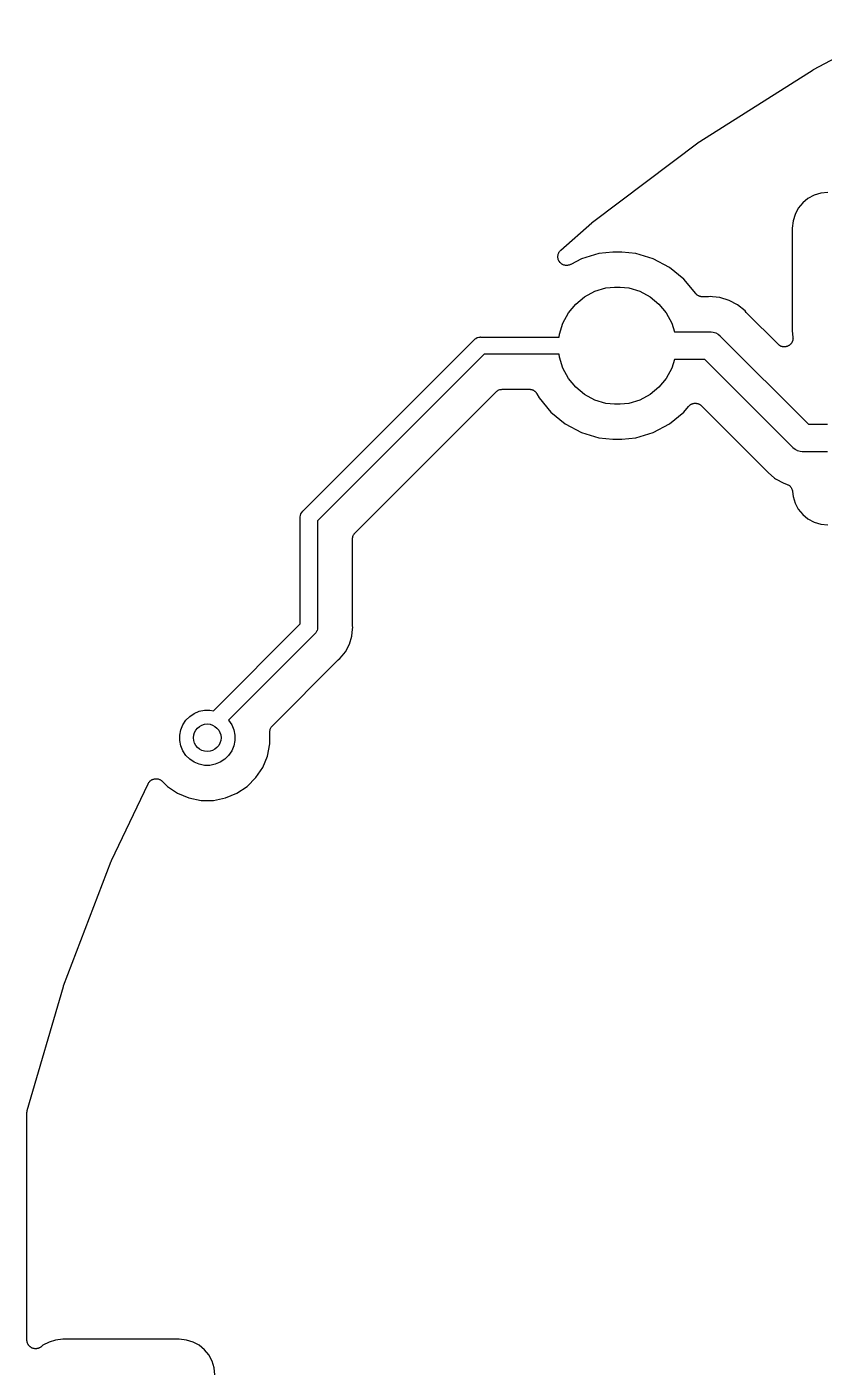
# Model space of a CAD drawing. Extents: x 4.98 to 6.83, y -5.59 to -3.87.
# Drawn here: x 4.978 to 5.433, y -4.639 to -3.871 of the extents above; entities that cross this region are included whole.
import ezdxf

# ---------------------------------------------------------------- set-up
doc = ezdxf.new("R2010")
doc.units = 0
doc.header["$MEASUREMENT"] = 0
doc.layers.add('BLACK', color=7, linetype='CONTINUOUS')

msp = doc.modelspace()

# ---------------------------------------------------------------- linework, layer by layer
at = {"layer": 'BLACK', "linetype": 'CONTINUOUS'}
for p, q in [((5.42708, -3.89584), (5.4724, -3.87144)), ((5.36211, -3.93693), (5.42678, -3.89602)), ((5.42678, -3.89602), (5.42684, -3.89598)), ((5.42684, -3.89598), (5.42696, -3.89592)), ((5.42696, -3.89592), (5.42708, -3.89584)), ((5.3007, -3.98304), (5.36178, -3.93716)), ((5.36178, -3.93716), (5.36183, -3.93711)), ((5.36183, -3.93711), (5.36198, -3.93703)), ((5.36198, -3.93703), (5.36211, -3.93693)), ((5.42387, -3.96951), (5.42083, -3.97201)), ((5.42735, -3.96765), (5.42387, -3.96951)), ((5.43112, -3.96651), (5.42735, -3.96765)), ((5.43529, -3.9661), (5.43112, -3.96651)), ((5.41833, -3.97506), (5.41647, -3.97853)), ((5.42083, -3.97201), (5.41833, -3.97506)), ((5.28265, -3.999), (5.30039, -3.9833)), ((5.30039, -3.9833), (5.30045, -3.98325)), ((5.30045, -3.98325), (5.30058, -3.98316)), ((5.30058, -3.98316), (5.3007, -3.98304)), ((5.41533, -3.9823), (5.41492, -3.98647)), ((5.41647, -3.97853), (5.41533, -3.9823)), ((5.41492, -3.98647), (5.41492, -4.04503)), ((5.28119, -4.00128), (5.28134, -4.00092)), ((5.28134, -4.00092), (5.28148, -4.00055)), ((5.28148, -4.00055), (5.28153, -4.00047)), ((5.28153, -4.00047), (5.28156, -4.00038)), ((5.28156, -4.00038), (5.28178, -4.00005)), ((5.28178, -4.00005), (5.28199, -3.99972)), ((5.28199, -3.99972), (5.28205, -3.99965)), ((5.28205, -3.99965), (5.28211, -3.99957)), ((5.28211, -3.99957), (5.28239, -3.99929)), ((5.28239, -3.99929), (5.28265, -3.999)), ((5.30448, -4.00085), (5.2944, -4.00391)), ((5.31233, -4.00008), (5.30448, -4.00085)), ((5.31759, -4.00008), (5.31233, -4.00008)), ((5.32544, -4.00085), (5.31759, -4.00008)), ((5.33552, -4.00391), (5.32544, -4.00085)), ((5.28098, -4.00243), (5.28099, -4.00233)), ((5.28099, -4.00282), (5.28098, -4.00243)), ((5.28099, -4.00224), (5.28107, -4.00185)), ((5.28099, -4.00233), (5.28099, -4.00224)), ((5.28099, -4.00321), (5.28099, -4.00282)), ((5.28101, -4.00331), (5.28099, -4.00321)), ((5.28101, -4.0034), (5.28101, -4.00331)), ((5.2811, -4.00379), (5.28101, -4.0034)), ((5.28107, -4.00185), (5.28113, -4.00146)), ((5.28117, -4.00417), (5.2811, -4.00379)), ((5.28113, -4.00146), (5.28117, -4.00137)), ((5.28117, -4.00137), (5.28119, -4.00128)), ((5.28121, -4.00426), (5.28117, -4.00417)), ((5.28123, -4.00435), (5.28121, -4.00426)), ((5.28139, -4.00471), (5.28123, -4.00435)), ((5.28154, -4.00507), (5.28139, -4.00471)), ((5.28159, -4.00515), (5.28154, -4.00507)), ((5.28163, -4.00524), (5.28159, -4.00515)), ((5.28186, -4.00556), (5.28163, -4.00524)), ((5.28208, -4.00589), (5.28186, -4.00556)), ((5.28214, -4.00596), (5.28208, -4.00589)), ((5.2822, -4.00604), (5.28214, -4.00596)), ((5.28249, -4.00631), (5.2822, -4.00604)), ((5.28276, -4.00659), (5.28249, -4.00631)), ((5.28284, -4.00664), (5.28276, -4.00659)), ((5.28291, -4.00671), (5.28284, -4.00664)), ((5.28324, -4.00691), (5.28291, -4.00671)), ((5.28357, -4.00714), (5.28324, -4.00691)), ((5.28366, -4.00717), (5.28357, -4.00714)), ((5.28374, -4.00722), (5.28366, -4.00717)), ((5.2841, -4.00736), (5.28374, -4.00722)), ((5.28447, -4.00752), (5.2841, -4.00736)), ((5.28456, -4.00754), (5.28447, -4.00752)), ((5.28465, -4.00757), (5.28456, -4.00754)), ((5.28504, -4.00764), (5.28465, -4.00757)), ((5.28542, -4.00772), (5.28504, -4.00764)), ((5.28552, -4.00772), (5.28542, -4.00772)), ((5.28561, -4.00774), (5.28552, -4.00772)), ((5.286, -4.00773), (5.28561, -4.00774)), ((5.2864, -4.00773), (5.286, -4.00773)), ((5.28649, -4.00771), (5.2864, -4.00773)), ((5.28659, -4.00771), (5.28649, -4.00771)), ((5.28697, -4.00762), (5.28659, -4.00771)), ((5.28736, -4.00755), (5.28697, -4.00762)), ((5.28745, -4.00752), (5.28736, -4.00755)), ((5.28754, -4.00749), (5.28745, -4.00752)), ((5.2879, -4.00734), (5.28754, -4.00749)), ((5.28826, -4.00719), (5.2879, -4.00734)), ((5.28832, -4.00716), (5.28826, -4.00719)), ((5.2944, -4.00391), (5.28832, -4.00716)), ((5.34481, -4.00887), (5.33552, -4.00391)), ((5.35295, -4.01556), (5.34481, -4.00887)), ((5.35975, -4.02384), (5.35295, -4.01556)), ((5.29628, -4.02558), (5.30209, -4.02248)), ((5.30209, -4.02248), (5.3084, -4.02056)), ((5.3084, -4.02056), (5.31332, -4.02008)), ((5.31332, -4.02008), (5.3166, -4.02008)), ((5.3166, -4.02008), (5.32152, -4.02056)), ((5.32152, -4.02056), (5.32783, -4.02248)), ((5.32783, -4.02248), (5.33364, -4.02558)), ((5.3599, -4.024), (5.35975, -4.02384)), ((5.36004, -4.02417), (5.3599, -4.024)), ((5.287, -4.03486), (5.29118, -4.02977)), ((5.29118, -4.02977), (5.29628, -4.02558)), ((5.33364, -4.02558), (5.33874, -4.02977)), ((5.33874, -4.02977), (5.34292, -4.03486)), ((5.36025, -4.02434), (5.36004, -4.02417)), ((5.36044, -4.02453), (5.36025, -4.02434)), ((5.36062, -4.02465), (5.36044, -4.02453)), ((5.36079, -4.02479), (5.36062, -4.02465)), ((5.36103, -4.02492), (5.36079, -4.02479)), ((5.36125, -4.02507), (5.36103, -4.02492)), ((5.36145, -4.02516), (5.36125, -4.02507)), ((5.36164, -4.02526), (5.36145, -4.02516)), ((5.3619, -4.02535), (5.36164, -4.02526)), ((5.36215, -4.02545), (5.3619, -4.02535)), ((5.36237, -4.02549), (5.36215, -4.02545)), ((5.36257, -4.02556), (5.36237, -4.02549)), ((5.36284, -4.02559), (5.36257, -4.02556)), ((5.36311, -4.02564), (5.36284, -4.02559)), ((5.36333, -4.02564), (5.36311, -4.02564)), ((5.36354, -4.02567), (5.36333, -4.02564)), ((5.36361, -4.02567), (5.36354, -4.02567)), ((5.3665, -4.02567), (5.36361, -4.02567)), ((5.36671, -4.02565), (5.3665, -4.02567)), ((5.36692, -4.02565), (5.36671, -4.02565)), ((5.36699, -4.02565), (5.36692, -4.02565)), ((5.36811, -4.02553), (5.36699, -4.02565)), ((5.36923, -4.02565), (5.36811, -4.02553)), ((5.36924, -4.02565), (5.36923, -4.02565)), ((5.37357, -4.02607), (5.36924, -4.02565)), ((5.37883, -4.02767), (5.37357, -4.02607)), ((5.38367, -4.03025), (5.37883, -4.02767)), ((5.38792, -4.03374), (5.38367, -4.03025)), ((5.28389, -4.04068), (5.287, -4.03486)), ((5.34292, -4.03486), (5.34603, -4.04068)), ((5.38863, -4.03461), (5.38792, -4.03374)), ((5.38878, -4.03476), (5.38863, -4.03461)), ((5.38891, -4.03493), (5.38878, -4.03476)), ((5.38896, -4.03498), (5.38891, -4.03493)), ((5.40677, -4.05279), (5.38896, -4.03498)), ((5.28182, -4.04862), (5.28198, -4.04698)), ((5.28198, -4.04698), (5.28389, -4.04068)), ((5.34603, -4.04068), (5.34754, -4.04567)), ((5.34754, -4.04567), (5.36772, -4.04567)), ((5.36772, -4.04567), (5.36811, -4.04563)), ((5.36811, -4.04563), (5.3685, -4.04567)), ((5.3685, -4.04567), (5.3685, -4.04567)), ((5.3685, -4.04567), (5.36965, -4.04578)), ((5.36965, -4.04578), (5.37114, -4.04623)), ((5.37114, -4.04623), (5.37251, -4.04696)), ((5.37251, -4.04696), (5.3737, -4.04795)), ((5.41492, -4.04503), (5.41529, -4.04876)), ((5.13547, -4.14792), (5.23316, -4.05023)), ((5.23316, -4.05023), (5.23331, -4.05005)), ((5.23331, -4.05005), (5.23373, -4.0497)), ((5.23373, -4.0497), (5.23406, -4.04943)), ((5.23406, -4.04943), (5.23492, -4.04897)), ((5.23492, -4.04897), (5.23585, -4.04869)), ((5.23585, -4.04869), (5.23657, -4.04862)), ((5.23657, -4.04862), (5.23681, -4.0486)), ((5.23657, -4.04862), (5.23657, -4.04862)), ((5.23681, -4.0486), (5.23705, -4.04862)), ((5.23705, -4.04862), (5.28182, -4.04862)), ((5.3737, -4.04795), (5.37395, -4.04825)), ((5.37395, -4.04825), (5.42413, -4.09843)), ((5.40696, -4.05294), (5.40677, -4.05279)), ((5.40712, -4.05311), (5.40696, -4.05294)), ((5.40733, -4.05325), (5.40712, -4.05311)), ((5.40753, -4.05341), (5.40733, -4.05325)), ((5.40774, -4.05352), (5.40753, -4.05341)), ((5.40793, -4.05365), (5.40774, -4.05352)), ((5.40817, -4.05375), (5.40793, -4.05365)), ((5.40839, -4.05387), (5.40817, -4.05375)), ((5.40862, -4.05394), (5.40839, -4.05387)), ((5.40883, -4.05403), (5.40862, -4.05394)), ((5.40908, -4.05408), (5.40883, -4.05403)), ((5.40932, -4.05415), (5.40908, -4.05408)), ((5.40956, -4.05418), (5.40932, -4.05415)), ((5.40979, -4.05423), (5.40956, -4.05418)), ((5.41004, -4.05423), (5.40979, -4.05423)), ((5.41029, -4.05425), (5.41004, -4.05423)), ((5.41053, -4.05423), (5.41029, -4.05425)), ((5.41077, -4.05423), (5.41053, -4.05423)), ((5.41101, -4.05418), (5.41077, -4.05423)), ((5.41126, -4.05416), (5.41101, -4.05418)), ((5.41149, -4.05409), (5.41126, -4.05416)), ((5.41172, -4.05405), (5.41149, -4.05409)), ((5.41196, -4.05395), (5.41172, -4.05405)), ((5.4122, -4.05388), (5.41196, -4.05395)), ((5.41241, -4.05377), (5.4122, -4.05388)), ((5.41263, -4.05368), (5.41241, -4.05377)), ((5.41284, -4.05354), (5.41263, -4.05368)), ((5.41306, -4.05343), (5.41284, -4.05354)), ((5.41325, -4.05328), (5.41306, -4.05343)), ((5.41344, -4.05315), (5.41325, -4.05328)), ((5.41362, -4.05297), (5.41344, -4.05315)), ((5.41382, -4.05281), (5.41362, -4.05297)), ((5.41397, -4.05263), (5.41382, -4.05281)), ((5.41414, -4.05246), (5.41397, -4.05263)), ((5.41428, -4.05226), (5.41414, -4.05246)), ((5.41445, -4.05206), (5.41428, -4.05226)), ((5.41456, -4.05185), (5.41445, -4.05206)), ((5.41469, -4.05166), (5.41456, -4.05185)), ((5.41479, -4.05143), (5.41469, -4.05166)), ((5.41491, -4.05121), (5.41479, -4.05143)), ((5.41498, -4.05098), (5.41491, -4.05121)), ((5.41508, -4.05076), (5.41498, -4.05098)), ((5.41513, -4.05052), (5.41508, -4.05076)), ((5.4152, -4.05027), (5.41513, -4.05052)), ((5.41523, -4.05004), (5.4152, -4.05027)), ((5.41528, -4.04981), (5.41523, -4.05004)), ((5.41531, -4.0493), (5.41528, -4.04956)), ((5.41528, -4.04956), (5.41528, -4.04981)), ((5.41529, -4.04876), (5.41529, -4.04883)), ((5.41529, -4.04883), (5.41529, -4.04907)), ((5.41529, -4.04907), (5.41531, -4.0493)), ((5.23885, -4.05846), (5.1437, -4.15361)), ((5.28182, -4.05846), (5.23885, -4.05846)), ((5.28198, -4.0601), (5.28182, -4.05846)), ((5.28389, -4.06641), (5.28198, -4.0601)), ((5.34754, -4.06142), (5.34603, -4.06641)), ((5.36485, -4.06142), (5.34754, -4.06142)), ((5.41502, -4.11159), (5.36485, -4.06142)), ((5.287, -4.07223), (5.28389, -4.06641)), ((5.34603, -4.06641), (5.34292, -4.07223)), ((5.29118, -4.07732), (5.287, -4.07223)), ((5.29628, -4.0815), (5.29118, -4.07732)), ((5.33874, -4.07732), (5.33364, -4.0815)), ((5.34292, -4.07223), (5.33874, -4.07732)), ((5.16517, -4.16043), (5.24567, -4.07993)), ((5.24567, -4.07993), (5.24568, -4.07992)), ((5.24568, -4.07992), (5.24572, -4.07988)), ((5.24568, -4.07992), (5.24568, -4.07992)), ((5.24568, -4.07992), (5.24568, -4.07992)), ((5.24572, -4.07988), (5.24608, -4.07959)), ((5.24608, -4.07959), (5.24644, -4.0793)), ((5.24644, -4.0793), (5.24646, -4.07929)), ((5.24646, -4.07929), (5.24648, -4.07927)), ((5.24648, -4.07927), (5.24689, -4.07906)), ((5.24689, -4.07906), (5.2473, -4.07884)), ((5.2473, -4.07884), (5.24732, -4.07883)), ((5.24732, -4.07883), (5.24735, -4.07882)), ((5.24735, -4.07882), (5.24779, -4.07869)), ((5.24779, -4.07869), (5.24823, -4.07856)), ((5.24823, -4.07856), (5.24826, -4.07856)), ((5.24826, -4.07856), (5.24829, -4.07855)), ((5.24829, -4.07855), (5.24875, -4.07851)), ((5.24875, -4.07851), (5.2492, -4.07846)), ((5.2492, -4.07846), (5.26466, -4.07846)), ((5.26466, -4.07846), (5.26473, -4.07847)), ((5.26473, -4.07847), (5.26495, -4.07849)), ((5.26495, -4.07849), (5.26517, -4.07849)), ((5.26517, -4.07849), (5.26544, -4.07854)), ((5.26544, -4.07854), (5.2657, -4.07857)), ((5.2657, -4.07857), (5.26591, -4.07864)), ((5.26591, -4.07864), (5.26613, -4.07868)), ((5.26613, -4.07868), (5.26638, -4.07879)), ((5.26638, -4.07879), (5.26663, -4.07887)), ((5.26663, -4.07887), (5.26683, -4.07898)), ((5.26683, -4.07898), (5.26703, -4.07906)), ((5.26703, -4.07906), (5.26725, -4.07921)), ((5.26725, -4.07921), (5.26749, -4.07934)), ((5.26749, -4.07934), (5.26766, -4.07948)), ((5.26766, -4.07948), (5.26784, -4.07961)), ((5.26784, -4.07961), (5.26803, -4.07979)), ((5.26803, -4.07979), (5.26823, -4.07997)), ((5.26823, -4.07997), (5.26837, -4.08014)), ((5.26837, -4.08014), (5.26853, -4.0803)), ((5.26853, -4.0803), (5.26868, -4.08052)), ((5.26868, -4.08052), (5.26885, -4.08073)), ((5.26885, -4.08073), (5.26895, -4.08092)), ((5.26895, -4.08092), (5.26907, -4.08111)), ((5.26907, -4.08111), (5.27029, -4.08339)), ((5.27029, -4.08339), (5.27697, -4.09153)), ((5.30209, -4.08461), (5.29628, -4.0815)), ((5.3084, -4.08652), (5.30209, -4.08461)), ((5.32783, -4.08461), (5.32152, -4.08652)), ((5.33364, -4.0815), (5.32783, -4.08461)), ((5.27697, -4.09153), (5.28511, -4.09821)), ((5.31332, -4.08701), (5.3084, -4.08652)), ((5.3166, -4.08701), (5.31332, -4.08701)), ((5.32152, -4.08652), (5.3166, -4.08701)), ((5.34481, -4.09821), (5.35295, -4.09153)), ((5.35295, -4.09153), (5.35564, -4.08825)), ((5.35564, -4.08825), (5.35568, -4.0882)), ((5.35568, -4.0882), (5.35585, -4.08804)), ((5.35585, -4.08804), (5.35599, -4.08787)), ((5.35599, -4.08787), (5.35619, -4.0877)), ((5.35619, -4.0877), (5.35638, -4.08752)), ((5.35638, -4.08752), (5.35657, -4.0874)), ((5.35657, -4.0874), (5.35675, -4.08725)), ((5.35675, -4.08725), (5.35698, -4.08713)), ((5.35698, -4.08713), (5.3572, -4.08699)), ((5.3572, -4.08699), (5.35741, -4.0869)), ((5.35741, -4.0869), (5.35761, -4.0868)), ((5.35761, -4.0868), (5.35786, -4.08672)), ((5.35786, -4.08672), (5.35811, -4.08663)), ((5.35811, -4.08663), (5.35833, -4.08658)), ((5.35833, -4.08658), (5.35855, -4.08652)), ((5.35855, -4.08652), (5.35881, -4.08649)), ((5.35881, -4.08649), (5.35906, -4.08645)), ((5.35906, -4.08645), (5.35929, -4.08645)), ((5.35929, -4.08645), (5.35952, -4.08643)), ((5.35952, -4.08643), (5.35978, -4.08645)), ((5.35978, -4.08645), (5.36004, -4.08646)), ((5.36004, -4.08646), (5.36026, -4.0865)), ((5.36026, -4.0865), (5.36049, -4.08653)), ((5.36049, -4.08653), (5.36074, -4.0866)), ((5.36074, -4.0866), (5.361, -4.08665)), ((5.361, -4.08665), (5.36121, -4.08674)), ((5.36121, -4.08674), (5.36142, -4.08681)), ((5.36142, -4.08681), (5.36165, -4.08693)), ((5.36165, -4.08693), (5.36189, -4.08704)), ((5.36189, -4.08704), (5.36208, -4.08716)), ((5.36208, -4.08716), (5.36228, -4.08727)), ((5.36228, -4.08727), (5.36249, -4.08744)), ((5.36249, -4.08744), (5.3627, -4.08758)), ((5.3627, -4.08758), (5.36286, -4.08775)), ((5.36286, -4.08775), (5.36304, -4.08789)), ((5.36304, -4.08789), (5.40001, -4.12487)), ((5.28511, -4.09821), (5.2944, -4.10318)), ((5.33552, -4.10318), (5.34481, -4.09821)), ((5.42413, -4.09843), (5.43504, -4.09843)), ((5.2944, -4.10318), (5.30448, -4.10623)), ((5.30448, -4.10623), (5.31233, -4.10701)), ((5.31233, -4.10701), (5.31759, -4.10701)), ((5.31759, -4.10701), (5.32544, -4.10623)), ((5.32544, -4.10623), (5.33552, -4.10318)), ((5.41527, -4.11189), (5.41502, -4.11159)), ((5.41647, -4.11288), (5.41527, -4.11189)), ((5.41771, -4.11354), (5.41647, -4.11288)), ((5.41784, -4.11361), (5.41771, -4.11354)), ((5.41932, -4.11406), (5.41784, -4.11361)), ((5.41947, -4.11407), (5.41932, -4.11406)), ((5.42048, -4.11417), (5.41947, -4.11407)), ((5.42087, -4.11421), (5.42048, -4.11417)), ((5.42048, -4.11417), (5.42048, -4.11417)), ((5.42125, -4.11417), (5.42087, -4.11421)), ((5.43504, -4.11417), (5.42125, -4.11417)), ((5.40001, -4.12487), (5.40006, -4.12492)), ((5.40006, -4.12492), (5.40019, -4.12508)), ((5.40019, -4.12508), (5.40034, -4.12523)), ((5.40034, -4.12523), (5.40106, -4.1261)), ((5.40106, -4.1261), (5.40479, -4.12917)), ((5.40479, -4.12917), (5.40531, -4.12959)), ((5.40531, -4.12959), (5.41015, -4.13218)), ((5.41015, -4.13218), (5.41152, -4.13259)), ((5.41152, -4.13259), (5.41155, -4.1326)), ((5.41155, -4.1326), (5.41155, -4.1326)), ((5.41155, -4.1326), (5.41155, -4.1326)), ((5.41155, -4.1326), (5.41159, -4.13261)), ((5.41159, -4.13261), (5.41202, -4.1328)), ((5.41202, -4.1328), (5.41245, -4.13298)), ((5.41245, -4.13298), (5.41247, -4.13299)), ((5.41247, -4.13299), (5.41249, -4.133)), ((5.41249, -4.133), (5.41287, -4.13326)), ((5.41287, -4.13326), (5.41326, -4.13352)), ((5.41326, -4.13352), (5.41327, -4.13354)), ((5.41327, -4.13354), (5.41329, -4.13355)), ((5.41329, -4.13355), (5.41361, -4.13388)), ((5.41361, -4.13388), (5.41394, -4.13422)), ((5.41394, -4.13422), (5.41396, -4.13423)), ((5.41396, -4.13423), (5.41397, -4.13425)), ((5.41397, -4.13425), (5.41423, -4.13464)), ((5.41423, -4.13464), (5.41448, -4.13503)), ((5.41448, -4.13503), (5.41449, -4.13505)), ((5.41449, -4.13505), (5.41451, -4.13507)), ((5.41451, -4.13507), (5.41468, -4.1355)), ((5.41468, -4.1355), (5.41486, -4.13593)), ((5.41486, -4.13593), (5.41486, -4.13595)), ((5.41486, -4.13595), (5.41487, -4.13597)), ((5.41487, -4.13597), (5.41496, -4.13643)), ((5.41496, -4.13643), (5.41505, -4.13689)), ((5.41505, -4.13689), (5.41533, -4.13975)), ((5.41533, -4.13975), (5.41647, -4.14352)), ((5.41647, -4.14352), (5.41833, -4.14699)), ((5.13383, -4.15157), (5.13386, -4.15133)), ((5.13386, -4.15182), (5.13383, -4.15157)), ((5.13386, -4.15133), (5.13393, -4.15061)), ((5.13386, -4.15133), (5.13386, -4.15133)), ((5.13386, -4.21253), (5.13386, -4.15182)), ((5.13393, -4.15061), (5.13421, -4.14968)), ((5.13421, -4.14968), (5.13467, -4.14883)), ((5.13467, -4.14883), (5.13528, -4.14808)), ((5.13528, -4.14808), (5.13547, -4.14792)), ((5.1437, -4.15361), (5.1437, -4.21433)), ((5.41833, -4.14699), (5.42083, -4.15004)), ((5.42083, -4.15004), (5.42387, -4.15254)), ((5.42387, -4.15254), (5.42735, -4.15439)), ((5.42735, -4.15439), (5.43112, -4.15554)), ((5.16395, -4.16249), (5.16408, -4.16205)), ((5.16408, -4.16205), (5.1641, -4.16202)), ((5.1641, -4.16202), (5.16411, -4.162)), ((5.16411, -4.162), (5.16433, -4.16159)), ((5.16433, -4.16159), (5.16455, -4.16119)), ((5.16455, -4.16119), (5.16456, -4.16117)), ((5.16456, -4.16117), (5.16458, -4.16114)), ((5.16458, -4.16114), (5.16487, -4.16079)), ((5.16487, -4.16079), (5.16517, -4.16043)), ((5.43112, -4.15554), (5.43529, -4.15595)), ((5.1637, -4.1639), (5.16375, -4.16344)), ((5.1637, -4.16395), (5.1637, -4.1639)), ((5.1637, -4.16397), (5.1637, -4.16395)), ((5.1637, -4.16395), (5.1637, -4.16395)), ((5.1637, -4.16395), (5.1637, -4.16395)), ((5.1637, -4.2131), (5.1637, -4.16397)), ((5.16375, -4.16344), (5.1638, -4.16298)), ((5.1638, -4.16298), (5.16381, -4.16296)), ((5.16381, -4.16293), (5.16395, -4.16249)), ((5.16381, -4.16296), (5.16381, -4.16293)), ((5.08419, -4.2622), (5.13386, -4.21253)), ((5.14363, -4.21553), (5.14341, -4.21625)), ((5.1437, -4.21481), (5.14363, -4.21553)), ((5.1437, -4.21433), (5.14372, -4.21457)), ((5.14372, -4.21457), (5.1437, -4.21481)), ((5.1437, -4.21481), (5.1437, -4.21481)), ((5.16334, -4.21945), (5.16372, -4.21555)), ((5.16372, -4.21331), (5.1637, -4.2131)), ((5.16372, -4.21352), (5.16372, -4.21331)), ((5.16372, -4.21359), (5.16372, -4.21352)), ((5.16382, -4.21457), (5.16372, -4.21359)), ((5.16372, -4.21555), (5.16382, -4.21457)), ((5.16372, -4.21555), (5.16372, -4.21555)), ((5.14209, -4.21822), (5.09286, -4.26744)), ((5.14228, -4.21806), (5.14209, -4.21822)), ((5.1427, -4.21755), (5.14228, -4.21806)), ((5.14289, -4.21731), (5.1427, -4.21755)), ((5.14335, -4.21646), (5.14289, -4.21731)), ((5.14341, -4.21625), (5.14335, -4.21646)), ((5.16192, -4.22415), (5.16334, -4.21945)), ((5.15649, -4.23227), (5.15779, -4.23069)), ((5.15779, -4.23068), (5.1596, -4.22848)), ((5.15779, -4.23069), (5.15779, -4.23068)), ((5.1596, -4.22848), (5.16192, -4.22415)), ((5.11792, -4.27067), (5.15536, -4.23323)), ((5.15536, -4.23323), (5.15541, -4.23318)), ((5.15541, -4.23318), (5.15558, -4.23305)), ((5.15558, -4.23305), (5.15573, -4.2329)), ((5.15573, -4.2329), (5.15649, -4.23227)), ((5.07612, -4.26242), (5.07916, -4.26181)), ((5.07916, -4.26181), (5.08226, -4.26181)), ((5.08226, -4.26181), (5.08419, -4.2622)), ((5.06675, -4.2701), (5.06848, -4.26752)), ((5.06848, -4.26752), (5.07067, -4.26533)), ((5.07067, -4.26533), (5.07325, -4.2636)), ((5.07325, -4.2636), (5.07612, -4.26242)), ((5.09286, -4.26744), (5.09294, -4.26752)), ((5.09294, -4.26752), (5.09466, -4.2701)), ((5.06496, -4.27601), (5.06557, -4.27297)), ((5.06496, -4.27911), (5.06496, -4.27601)), ((5.06557, -4.27297), (5.06675, -4.2701)), ((5.09466, -4.2701), (5.09585, -4.27297)), ((5.09585, -4.27297), (5.09646, -4.27601)), ((5.09646, -4.27601), (5.09646, -4.27911)), ((5.11646, -4.27413), (5.11651, -4.27368)), ((5.11646, -4.27419), (5.11646, -4.27413)), ((5.11646, -4.2742), (5.11646, -4.27419)), ((5.11646, -4.27419), (5.11646, -4.27419)), ((5.11646, -4.27419), (5.11646, -4.27419)), ((5.11646, -4.28108), (5.11646, -4.2742)), ((5.11651, -4.27368), (5.11656, -4.27322)), ((5.11656, -4.27319), (5.11657, -4.27317)), ((5.11656, -4.27322), (5.11656, -4.27319)), ((5.11657, -4.27317), (5.11671, -4.27272)), ((5.11671, -4.27272), (5.11684, -4.27228)), ((5.11684, -4.27228), (5.11685, -4.27226)), ((5.11685, -4.27226), (5.11686, -4.27224)), ((5.11686, -4.27224), (5.11708, -4.27183)), ((5.11708, -4.27183), (5.1173, -4.27142)), ((5.1173, -4.27142), (5.11732, -4.2714)), ((5.11732, -4.2714), (5.11733, -4.27138)), ((5.11733, -4.27138), (5.11763, -4.27103)), ((5.11763, -4.27103), (5.11792, -4.27067)), ((5.06557, -4.28215), (5.06496, -4.27911)), ((5.06675, -4.28502), (5.06557, -4.28215)), ((5.06848, -4.2876), (5.06675, -4.28502)), ((5.09466, -4.28502), (5.09294, -4.2876)), ((5.09585, -4.28215), (5.09466, -4.28502)), ((5.09646, -4.27911), (5.09585, -4.28215)), ((5.11508, -4.28799), (5.11646, -4.28108)), ((5.07067, -4.28979), (5.06848, -4.2876)), ((5.07325, -4.29151), (5.07067, -4.28979)), ((5.07612, -4.2927), (5.07325, -4.29151)), ((5.07916, -4.29331), (5.07612, -4.2927)), ((5.0853, -4.2927), (5.08226, -4.29331)), ((5.08817, -4.29151), (5.0853, -4.2927)), ((5.09075, -4.28979), (5.08817, -4.29151)), ((5.09294, -4.2876), (5.09075, -4.28979)), ((5.11239, -4.29449), (5.11508, -4.28799)), ((5.08226, -4.29331), (5.07916, -4.29331)), ((5.1035, -4.30533), (5.10848, -4.30035)), ((5.10848, -4.30035), (5.11239, -4.29449)), ((5.02606, -4.34761), (5.04695, -4.30378)), ((5.04695, -4.30378), (5.04698, -4.30372)), ((5.04698, -4.30372), (5.04716, -4.30343)), ((5.04716, -4.30343), (5.04732, -4.30313)), ((5.04732, -4.30313), (5.04742, -4.30301)), ((5.04742, -4.30301), (5.04749, -4.30289)), ((5.04749, -4.30289), (5.04773, -4.30264)), ((5.04773, -4.30264), (5.04795, -4.30238)), ((5.04795, -4.30238), (5.04806, -4.30229)), ((5.04806, -4.30229), (5.04816, -4.30218)), ((5.04816, -4.30218), (5.04844, -4.30198)), ((5.04844, -4.30198), (5.04871, -4.30176)), ((5.04871, -4.30176), (5.04883, -4.30169)), ((5.04883, -4.30169), (5.04895, -4.30161)), ((5.04895, -4.30161), (5.04926, -4.30147)), ((5.04926, -4.30147), (5.04957, -4.30131)), ((5.04957, -4.30131), (5.04971, -4.30127)), ((5.04971, -4.30127), (5.04984, -4.30121)), ((5.04984, -4.30121), (5.05017, -4.30113)), ((5.05017, -4.30113), (5.0505, -4.30103)), ((5.0505, -4.30103), (5.05065, -4.30101)), ((5.05065, -4.30101), (5.05079, -4.30098)), ((5.05079, -4.30098), (5.05113, -4.30097)), ((5.05113, -4.30097), (5.05148, -4.30094)), ((5.05148, -4.30094), (5.05162, -4.30095)), ((5.05162, -4.30095), (5.05176, -4.30094)), ((5.05176, -4.30094), (5.0521, -4.301)), ((5.0521, -4.301), (5.05245, -4.30103)), ((5.05245, -4.30103), (5.05258, -4.30108)), ((5.05258, -4.30108), (5.05273, -4.3011)), ((5.05273, -4.3011), (5.05305, -4.30122)), ((5.05305, -4.30122), (5.05338, -4.30132)), ((5.05338, -4.30132), (5.05351, -4.30139)), ((5.05351, -4.30139), (5.05364, -4.30144)), ((5.05364, -4.30144), (5.05394, -4.30162)), ((5.05394, -4.30162), (5.05424, -4.30178)), ((5.05424, -4.30178), (5.05435, -4.30187)), ((5.05435, -4.30187), (5.05447, -4.30195)), ((5.05447, -4.30195), (5.05473, -4.30218)), ((5.05473, -4.30218), (5.05499, -4.3024)), ((5.05499, -4.3024), (5.05792, -4.30533)), ((5.05792, -4.30533), (5.06378, -4.30924)), ((5.09764, -4.30924), (5.1035, -4.30533)), ((5.06378, -4.30924), (5.07028, -4.31193)), ((5.07028, -4.31193), (5.07719, -4.31331)), ((5.07719, -4.31331), (5.08423, -4.31331)), ((5.08423, -4.31331), (5.09114, -4.31193)), ((5.09114, -4.31193), (5.09764, -4.30924)), ((4.99867, -4.41936), (5.0259, -4.34798)), ((5.0259, -4.34798), (5.02592, -4.34792)), ((5.02592, -4.34792), (5.026, -4.34777)), ((5.026, -4.34777), (5.02606, -4.34761)), ((4.97788, -4.4905), (4.99854, -4.41974)), ((4.99854, -4.41974), (4.99856, -4.41967)), ((4.99856, -4.41967), (4.99863, -4.41952)), ((4.99863, -4.41952), (4.99867, -4.41936)), ((4.97768, -4.49184), (4.9777, -4.49165)), ((4.97768, -4.49191), (4.97768, -4.49184)), ((4.97768, -4.6216), (4.97768, -4.49191)), ((4.9777, -4.49146), (4.97775, -4.49117)), ((4.9777, -4.49165), (4.9777, -4.49146)), ((4.97775, -4.49117), (4.97779, -4.49087)), ((4.97779, -4.49087), (4.97784, -4.49069)), ((4.97784, -4.49069), (4.97788, -4.4905)), ((4.9777, -4.62183), (4.97768, -4.6216)), ((4.9777, -4.62207), (4.9777, -4.62183)), ((4.97775, -4.62232), (4.9777, -4.62207)), ((4.97777, -4.62257), (4.97775, -4.62232)), ((4.97784, -4.62279), (4.97777, -4.62257)), ((4.97788, -4.62302), (4.97784, -4.62279)), ((4.99034, -4.62277), (4.98687, -4.62463)), ((4.99411, -4.62163), (4.99034, -4.62277)), ((4.99828, -4.62122), (4.99411, -4.62163)), ((5.06471, -4.62122), (4.99828, -4.62122)), ((5.06888, -4.62163), (5.06471, -4.62122)), ((5.07265, -4.62277), (5.06888, -4.62163)), ((5.07613, -4.62463), (5.07265, -4.62277)), ((4.97798, -4.62326), (4.97788, -4.62302)), ((4.97805, -4.6235), (4.97798, -4.62326)), ((4.97816, -4.62371), (4.97805, -4.6235)), ((4.97825, -4.62393), (4.97816, -4.62371)), ((4.97839, -4.62414), (4.97825, -4.62393)), ((4.97851, -4.62437), (4.97839, -4.62414)), ((4.97866, -4.62455), (4.97851, -4.62437)), ((4.97879, -4.62474), (4.97866, -4.62455)), ((4.97897, -4.62492), (4.97879, -4.62474)), ((4.97913, -4.62512), (4.97897, -4.62492)), ((4.97931, -4.62527), (4.97913, -4.62512)), ((4.97947, -4.62544), (4.97931, -4.62527)), ((4.97969, -4.62558), (4.97947, -4.62544)), ((4.97988, -4.62574), (4.97969, -4.62558)), ((4.98009, -4.62586), (4.97988, -4.62574)), ((4.98028, -4.62599), (4.98009, -4.62586)), ((4.98052, -4.62609), (4.98028, -4.62599)), ((4.98074, -4.62621), (4.98052, -4.62609)), ((4.98096, -4.62628), (4.98074, -4.62621)), ((4.98118, -4.62637), (4.98096, -4.62628)), ((4.98143, -4.62642), (4.98118, -4.62637)), ((4.98167, -4.6265), (4.98143, -4.62642)), ((4.98191, -4.62652), (4.98167, -4.6265)), ((4.98213, -4.62657), (4.98191, -4.62652)), ((4.98239, -4.62657), (4.98213, -4.62657)), ((4.98264, -4.6266), (4.98239, -4.62657)), ((4.98288, -4.62658), (4.98264, -4.6266)), ((4.98311, -4.62658), (4.98288, -4.62658)), ((4.98336, -4.62653), (4.98311, -4.62658)), ((4.98361, -4.62651), (4.98336, -4.62653)), ((4.98384, -4.62644), (4.98361, -4.62651)), ((4.98407, -4.6264), (4.98384, -4.62644)), ((4.98431, -4.62631), (4.98407, -4.6264)), ((4.98455, -4.62623), (4.98431, -4.62631)), ((4.98476, -4.62613), (4.98455, -4.62623)), ((4.98498, -4.62604), (4.98476, -4.62613)), ((4.98519, -4.6259), (4.98498, -4.62604)), ((4.98541, -4.62578), (4.98519, -4.6259)), ((4.9856, -4.62564), (4.98541, -4.62578)), ((4.98579, -4.62551), (4.9856, -4.62564)), ((4.98585, -4.62546), (4.98579, -4.62551)), ((4.98687, -4.62463), (4.98585, -4.62546)), ((5.07917, -4.62713), (5.07613, -4.62463)), ((5.08167, -4.63017), (5.07917, -4.62713)), ((5.08353, -4.63365), (5.08167, -4.63017)), ((5.08467, -4.63742), (5.08353, -4.63365)), ((5.08508, -4.64158), (5.08467, -4.63742))]:
    msp.add_line(p, q, dxfattribs=at)
at = {"layer": 'BLACK'}
msp.add_circle((5.08071, -4.27756), 0.00787, dxfattribs=at)

doc.saveas('drawing.dxf')
